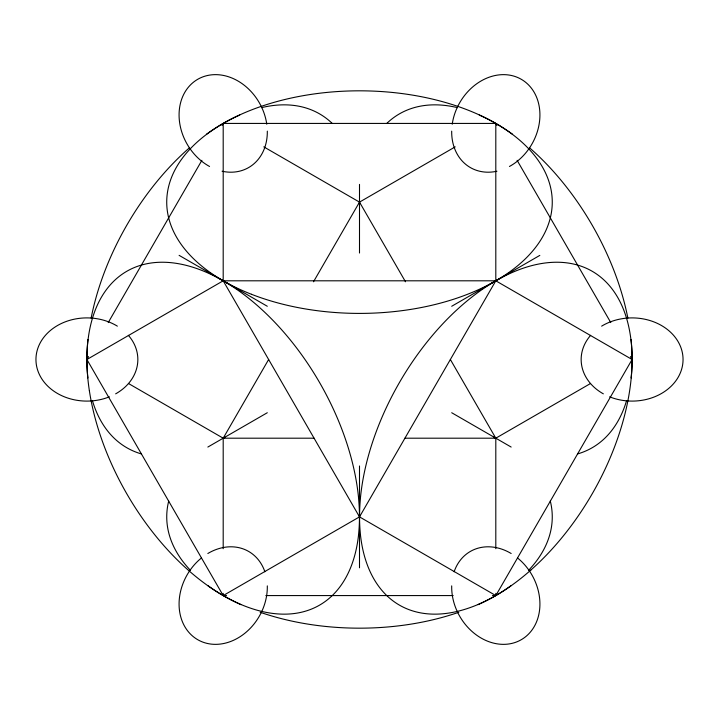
<?xml version="1.0" encoding="UTF-8"?>
<svg xmlns="http://www.w3.org/2000/svg" width="719" height="719" viewBox="0 0 719 719"><rect width="100%" height="100%" fill="white"/><g stroke="black" fill="none" stroke-linecap="round" stroke-linejoin="round"><path stroke-width="1.08" d="M226.566 595.575L223.196 595.575L86.9 359.5L88.581 356.588M108.218 322.579L201.886 160.337M222.081 125.367L223.196 123.425L495.804 123.425L496.919 125.367M268.636 359.5L223.196 438.195L223.196 548.696M313.502 281.776L359.5 202.12L455.199 146.865M630.419 356.588L632.1 359.5L495.804 595.575L492.434 595.575M86.9 359.5L223.196 280.805L495.804 280.805L632.1 359.5M207.845 447.056L267.297 412.733M451.703 306.267L539.825 255.389M590.533 383.497L495.804 438.195L404.932 438.195M314.068 438.195L223.196 438.195L128.467 383.497M265.832 595.575L453.168 595.575M263.801 146.865L359.5 202.12L405.498 281.776M179.103 255.344L267.297 306.267M451.703 412.733L511.155 447.056M517.114 160.337L610.782 322.579M450.364 359.5L495.804 438.195L495.804 548.696M495.804 123.425L495.804 280.805L359.5 516.88L223.196 595.575L223.196 593.346M495.804 593.346L495.804 595.575L359.5 516.88L223.196 280.805L223.196 123.425M359.5 184.388L359.5 253.034M359.5 465.966L359.5 567.803M626.582 400.654A192.755 111.292 60 0 1 577.483 453.959M386.687 123.497A192.755 111.292 60 0 1 457.401 107.625M479.294 115.049A192.755 111.292 60 0 1 512.566 134.3M529.508 147.772A192.755 111.292 60 0 1 627.867 318.131M631.066 339.539A192.755 111.292 60 0 1 631.093 377.978M261.599 107.625A192.755 111.292 -60 0 1 332.313 123.497M141.517 453.959A192.755 111.292 -60 0 1 92.418 400.654M87.907 377.978A192.755 111.292 -60 0 1 87.934 339.539M91.133 318.131A192.755 111.292 -60 0 1 189.492 147.772M206.434 134.3A192.755 111.292 -60 0 1 239.706 115.049M550.296 501.044A192.755 111.283 0 0 1 528.681 570.221M511.299 585.473A192.755 111.283 0 0 1 478 604.661M458.839 612.255A192.755 111.283 0 0 1 260.161 612.255M241 604.661A192.755 111.283 0 0 1 207.701 585.473M190.319 570.221A192.755 111.283 0 0 1 168.704 501.044M452.224 124.234A50.95 41.603 -60 0 1 495.831 75.378A50.95 41.603 -60 0 1 539.385 107.526A50.95 41.603 -60 0 1 509.447 166.475M496.919 171.23A50.95 41.603 -60 0 1 451.685 131.146M267.315 131.146A50.95 41.603 60 0 1 222.081 171.23M209.553 166.475A50.95 41.603 60 0 1 179.615 107.526A50.95 41.603 60 0 1 223.169 75.378A50.95 41.603 60 0 1 266.776 124.234M517.653 558.052A50.95 41.603 60 0 1 537.192 620.191A50.95 41.603 60 0 1 487.482 641.15A50.95 41.603 60 0 1 451.694 585.877M454.129 571.758A50.95 41.603 60 0 1 511.164 553.504M207.836 553.504A50.95 41.603 -60 0 1 264.871 571.758M267.306 585.877A50.95 41.603 -60 0 1 231.518 641.15A50.95 41.603 -60 0 1 181.808 620.191A50.95 41.603 -60 0 1 201.347 558.052M601.641 326.147A50.95 41.603 0 0 1 667.654 329.706A50.95 41.603 0 0 1 673.721 383.497A50.95 41.603 0 0 1 609.613 396.825M603.349 393.841A50.95 41.603 0 0 1 590.641 335.324M128.359 335.324A50.95 41.603 0 0 1 115.651 393.841M109.387 396.825A50.95 41.603 0 0 1 45.279 383.497A50.95 41.603 0 0 1 51.346 329.706A50.95 41.603 0 0 1 117.359 326.147M494.034 437.161A192.755 111.292 60 0 0 495.804 438.195A192.755 111.283 0 0 0 494.016 437.179M359.5 202.12A192.755 111.292 60 0 0 359.509 204.169A192.755 111.292 -60 0 0 359.5 202.12M531.08 569.852A192.755 111.292 -60 0 0 592.177 271.261A192.755 111.292 -60 0 0 364.147 473.47A192.755 111.292 -60 0 0 531.08 569.852M251.461 294.278A192.755 111.283 0 0 0 551.77 210.056A192.755 111.283 0 0 0 275.278 102.008A192.755 111.283 0 0 0 251.461 294.278M223.196 438.195A192.755 111.292 -60 0 0 224.966 437.161A192.755 111.283 0 0 0 223.196 438.195M89.363 390.705A192.755 111.292 60 0 0 312.459 608.669A192.755 111.292 60 0 0 267.783 315.201A192.755 111.292 60 0 0 89.363 390.705"/></g></svg>
